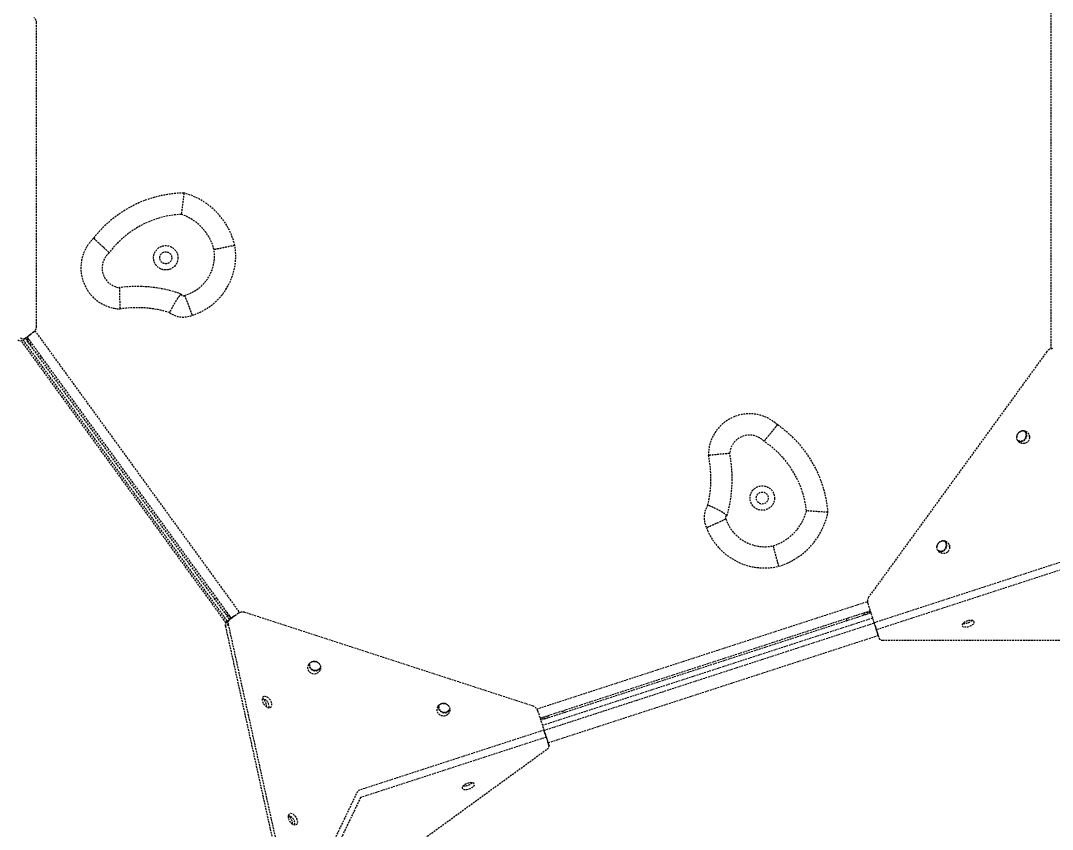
# Model space of a CAD drawing. Header units: millimetres. Extents: x -6061 to 5100, y -3651 to 3328.
# Drawn here: x -1726 to -997, y -201 to 370 of the extents above; entities that cross this region are included whole.
import ezdxf

# ---------------------------------------------------------------- set-up
doc = ezdxf.new("R2010")
doc.units = ezdxf.units.MM
doc.linetypes.add('HIDDEN', pattern=[1.905, 1.27, -0.635])
for name, color, linetype in [('DIKOM_ОБЪЕКТ', 7, 'Continuous'), ('DIKOM_РАЗМЕР_ЗОНА', 7, 'Continuous'), ('DIKOM_РАЗМЕР_ОБЪЕКТА', 7, 'Continuous')]:
    doc.layers.add(name, color=color, linetype=linetype)
doc.styles.add('style1', font='arialbd.ttf', dxfattribs={"width": 0.8})
doc.dimstyles.new('1-50', dxfattribs={"dimtxt": 300, "dimasz": 200, "dimexe": 100, "dimexo": 0, "dimgap": 100, "dimtad": 1, "dimtxsty": 'style1', "dimcen": 200, "dimclrd": 7, "dimclre": 7, "dimclrt": 7, "dimadec": 1, "dimazin": 2, "dimtfac": 1, "dimtmove": 0, "dimatfit": 2, "dimfxl": 0, "dimlwd": 25, "dimlwe": 18, "dimarcsym": 0})

# ---------------------------------------------------------------- blocks, each defined once
blk = doc.blocks.new('*D0')
at = {"layer": 'Defpoints', "color": 0, "transparency": 16777216}
for p in [(3244.44, 1090.08), (-2954.24, -571.35), (3244.44, -1487.03)]:
    blk.add_point(p, dxfattribs=at)
at = {"layer": 'DIKOM_РАЗМЕР_ОБЪЕКТА', "color": 7, "lineweight": 18, "transparency": 16777216}
for p, q in [((3244.44, 1090.08), (3244.44, -1587.03)), ((-2954.24, -571.35), (-2954.24, -1587.03))]:
    blk.add_line(p, q, dxfattribs=at)
at = {"layer": 'DIKOM_РАЗМЕР_ОБЪЕКТА', "color": 7, "lineweight": 25, "transparency": 16777216}
blk.add_line((-2754.24, -1487.03), (3044.44, -1487.03), dxfattribs=at)
at = {"layer": 'DIKOM_РАЗМЕР_ОБЪЕКТА', "color": 7, "transparency": 16777216}
for points in [[(-2754.24, -1453.69), (-2754.24, -1520.36), (-2954.24, -1487.03)], [(3044.44, -1453.69), (3044.44, -1520.36), (3244.44, -1487.03)]]:
    blk.add_solid(points, dxfattribs=at)
at = {"layer": 'DIKOM_РАЗМЕР_ОБЪЕКТА', "color": 7, "transparency": 16777216, "insert": (279.31, -1118.98), "char_height": 300, "attachment_point": 5, "style": 'style1'}
blk.add_mtext('{\\fArial|b0|i0|c204|p34;\\H1.75x;6200}', dxfattribs=at)
blk = doc.blocks.new('*D1')
at = {"layer": 'Defpoints', "color": 0, "transparency": 16777216}
for p in [(2324.34, 3327.92), (-5419.16, -2822.08), (-1808.64, -2822.08)]:
    blk.add_point(p, dxfattribs=at)
at = {"layer": 'DIKOM_РАЗМЕР_ЗОНА', "color": 7, "lineweight": 18, "transparency": 16777216}
for p, q in [((2324.34, 3327.92), (-5519.16, 3327.92)), ((-1808.64, -2822.08), (-5519.16, -2822.08))]:
    blk.add_line(p, q, dxfattribs=at)
at = {"layer": 'DIKOM_РАЗМЕР_ЗОНА', "color": 7, "lineweight": 25, "transparency": 16777216}
blk.add_line((-5419.16, 3127.92), (-5419.16, -2622.08), dxfattribs=at)
at = {"layer": 'DIKOM_РАЗМЕР_ЗОНА', "color": 7, "transparency": 16777216}
for points in [[(-5452.49, 3127.92), (-5385.83, 3127.92), (-5419.16, 3327.92)], [(-5452.49, -2622.08), (-5385.83, -2622.08), (-5419.16, -2822.08)]]:
    blk.add_solid(points, dxfattribs=at)
at = {"layer": 'DIKOM_РАЗМЕР_ЗОНА', "color": 7, "transparency": 16777216, "insert": (-5787.21, -178.18), "char_height": 300, "attachment_point": 5, "rotation": 90, "style": 'style1'}
blk.add_mtext('{\\fArial|b0|i0|c204|p34;\\H1.75x;6150}', dxfattribs=at)
blk = doc.blocks.new('*D2')
at = {"layer": 'Defpoints', "color": 0, "transparency": 16777216}
for p in [(5097.78, 1174.32), (-4808.91, -571.39), (5097.78, -3550.63)]:
    blk.add_point(p, dxfattribs=at)
at = {"layer": 'DIKOM_РАЗМЕР_ЗОНА', "color": 7, "lineweight": 18, "transparency": 16777216}
for p, q in [((5097.78, 1174.32), (5097.78, -3650.63)), ((-4808.91, -571.39), (-4808.91, -3650.63))]:
    blk.add_line(p, q, dxfattribs=at)
at = {"layer": 'DIKOM_РАЗМЕР_ЗОНА', "color": 7, "lineweight": 25, "transparency": 16777216}
blk.add_line((-4608.91, -3550.63), (4897.78, -3550.63), dxfattribs=at)
at = {"layer": 'DIKOM_РАЗМЕР_ЗОНА', "color": 7, "transparency": 16777216}
for points in [[(-4608.91, -3517.3), (-4608.91, -3583.96), (-4808.91, -3550.63)], [(4897.78, -3517.3), (4897.78, -3583.96), (5097.78, -3550.63)]]:
    blk.add_solid(points, dxfattribs=at)
at = {"layer": 'DIKOM_РАЗМЕР_ЗОНА', "color": 7, "transparency": 16777216, "insert": (864.15, -3182.58), "char_height": 300, "attachment_point": 5, "style": 'style1'}
blk.add_mtext('{\\fArial|b0|i0|c204|p34;\\H1.75x;9900}', dxfattribs=at)
blk = doc.blocks.new('*D3')
at = {"layer": 'Defpoints', "color": 0, "transparency": 16777216}
for p in [(-3174.2, 1527.92), (2804.07, 1527.92), (-2373.39, -1022.08)]:
    blk.add_point(p, dxfattribs=at)
at = {"layer": 'DIKOM_РАЗМЕР_ОБЪЕКТА', "color": 7, "lineweight": 18, "transparency": 16777216}
for p, q in [((2804.07, 1527.92), (-3274.2, 1527.92)), ((-2373.39, -1022.08), (-3274.2, -1022.08))]:
    blk.add_line(p, q, dxfattribs=at)
at = {"layer": 'DIKOM_РАЗМЕР_ОБЪЕКТА', "color": 7, "lineweight": 25, "transparency": 16777216}
blk.add_line((-3174.2, -822.08), (-3174.2, 1327.92), dxfattribs=at)
at = {"layer": 'DIKOM_РАЗМЕР_ОБЪЕКТА', "color": 7, "transparency": 16777216}
for points in [[(-3207.54, 1327.92), (-3140.87, 1327.92), (-3174.2, 1527.92)], [(-3207.54, -822.08), (-3140.87, -822.08), (-3174.2, -1022.08)]]:
    blk.add_solid(points, dxfattribs=at)
at = {"layer": 'DIKOM_РАЗМЕР_ОБЪЕКТА', "color": 7, "transparency": 16777216, "insert": (-3542.25, 166.98), "char_height": 300, "attachment_point": 5, "rotation": 90, "style": 'style1'}
blk.add_mtext('{\\fArial|b0|i0|c204|p34;\\H1.75x;2550}', dxfattribs=at)

msp = doc.modelspace()

# ---------------------------------------------------------------- linework, layer by layer
at = {"layer": 'DIKOM_ОБЪЕКТ', "color": 7, "linetype": 'HIDDEN', "lineweight": 15}
for p, q in [((-997.786, 138.489), (-997.786, 384.454)), ((-1714.77, 154.28), (-1714.769, 368.48)), ((-1722.825, 145.879), (-1724.766, 144.468)), ((-1722.825, 145.879), (-1718.314, 149.157)), ((-1578.38, -52.564), (-1722.65, 146.006)), ((-1578.38, -52.564), (-1722.65, 146.006)), ((-1577.165, -51.689), (-1721.438, 146.886)), ((-1721.137, 143.924), (-1721.137, 146.471)), ((-1716.831, 150.234), (-1720.593, 147.501)), ((-1716.831, 150.234), (-1718.773, 148.823)), ((-1716.831, 150.234), (-1716.831, 150.234)), ((-1715.877, 151.141), (-1571.297, -47.856)), ((-1715.725, 151.341), (-1715.724, 151.341)), ((-1580.937, -54.852), (-1725.517, 144.145)), ((-1580.05, -53.692), (-1724.279, 144.822)), ((-1720.398, 142.907), (-1720.398, 145.454)), ((-1718.901, 140.847), (-1718.901, 143.394)), ((-1711.901, 133.759), (-1711.901, 131.212)), ((-1000.877, 136.52), (-1126.78, -36.772)), ((-1020.885, 73.529), (-1021.55, 73.813)), ((-1077.31, -4.137), (-1077.977, -3.853)), ((-1123.059, -54.895), (-983.676, -9.609)), ((-982.018, -14.713), (-1121.401, -59.999)), ((-1589.266, -37.581), (-1586.843, -38.368)), ((-1361.284, -115.842), (-1127.729, -39.956)), ((-1127.735, -39.711), (-1127.735, -39.712)), ((-1127.491, -41.256), (-1123.059, -54.895)), ((-1127.491, -41.256), (-1127.491, -41.257)), ((-1127.491, -41.257), (-1123.059, -54.895)), ((-1579.843, -48.003), (-1582.266, -47.216)), ((-1578.346, -50.063), (-1580.769, -49.276)), ((-1577.607, -51.08), (-1580.03, -50.293)), ((-1578.671, -53.097), (-1574.09, -49.351)), ((-1577.551, -52.005), (-1575.979, -50.719)), ((-1571.982, -48.244), (-1576.255, -51.129)), ((-1363.922, -113.825), (-1567.639, -47.632)), ((-1125.733, -46.667), (-1358.954, -122.445)), ((-1125.27, -48.091), (-1358.491, -123.869)), ((-1129.843, -48.003), (-1131.34, -50.063)), ((-1127.421, -47.216), (-1128.918, -49.276)), ((-1126.225, -46.827), (-1127.722, -48.888)), ((-1579.341, -56.128), (-1581.283, -57.539)), ((-1581.283, -57.539), (-1540.53, -242.132)), ((-1580.612, -54.508), (-1578.671, -53.097)), ((-1580.612, -54.508), (-1579.246, -53.391)), ((-1576.346, -51.191), (-1580.14, -53.753)), ((-1579.341, -56.128), (-1538.588, -240.721)), ((-1124.074, -51.771), (-1357.295, -127.549)), ((-1356.19, -130.952), (-1122.969, -55.174)), ((-1142.667, -53.743), (-1141.17, -51.683)), ((-1123.059, -54.895), (-1123.059, -54.895)), ((-1122.23, -57.447), (-1121.401, -59.999)), ((-1122.23, -57.447), (-1120.249, -63.547)), ((-1120.067, -64.106), (-1353.287, -139.883)), ((-1121.401, -59.999), (-1119.42, -66.099)), ((-1120.249, -63.547), (-1119.42, -66.099)), ((-1116.901, -67.182), (-934.164, -67.187)), ((-1521.891, -84.41), (-1521.822, -83.658)), ((-1430.59, -114.073), (-1430.52, -113.324)), ((-1361.422, -115.641), (-1361.422, -115.641)), ((-1360.712, -117.035), (-1356.281, -130.673)), ((-1360.712, -117.035), (-1360.712, -117.035)), ((-1360.712, -117.035), (-1356.281, -130.673)), ((-1356.039, -123.072), (-1358.461, -122.285)), ((-1354.843, -122.684), (-1357.266, -121.897)), ((-1352.421, -121.897), (-1354.843, -121.11)), ((-1352.446, -121.889), (-1352.452, -121.907)), ((-1343.517, -117.43), (-1341.095, -118.217)), ((-1487.482, -173.305), (-1356.281, -130.673)), ((-1356.281, -130.673), (-1356.281, -130.673)), ((-1354.622, -135.777), (-1485.84, -178.414)), ((-1354.622, -135.777), (-1355.451, -133.225)), ((-1355.451, -133.225), (-1353.469, -139.325)), ((-1354.622, -135.777), (-1352.64, -141.877)), ((-1501.875, -251.648), (-1354.041, -144.234)), ((-1352.64, -141.877), (-1353.469, -139.325)), ((-1526.129, -254.069), (-1487.491, -173.292)), ((-1485.837, -178.406), (-1524.471, -259.174))]:
    msp.add_line(p, q, dxfattribs=at)
at = {"layer": 'DIKOM_ОБЪЕКТ', "color": 7, "linetype": 'HIDDEN', "lineweight": 15, "flags": 128}
for points in [[(-1123.059, -54.895), (-1122.804, -55.682), (-1122.553, -56.454), (-1122.312, -57.197), (-1122.085, -57.895), (-1121.876, -58.536), (-1121.691, -59.108), (-1121.531, -59.598), (-1121.401, -59.999)], [(-1123.059, -54.895), (-1122.931, -55.289), (-1122.806, -55.675), (-1122.685, -56.046), (-1122.572, -56.395), (-1122.468, -56.716), (-1122.375, -57.002), (-1122.295, -57.247), (-1122.23, -57.447)], [(-1053.097, -53.467), (-1053.98, -53.277), (-1055.068, -53.275), (-1056.275, -53.464), (-1057.501, -53.827), (-1058.649, -54.335), (-1059.623, -54.947), (-1060.347, -55.614), (-1060.761, -56.28), (-1060.832, -56.893), (-1060.554, -57.403), (-1059.948, -57.768), (-1059.066, -57.959), (-1057.977, -57.96), (-1056.771, -57.771), (-1055.545, -57.408), (-1054.397, -56.9), (-1053.422, -56.288), (-1052.699, -55.622), (-1052.285, -54.955), (-1052.214, -54.342), (-1052.493, -53.833), (-1053.097, -53.467)], [(-1054.22, -53.712), (-1054.15, -53.487), (-1054.122, -53.265)], [(-1522.262, -84.213), (-1521.748, -83.58), (-1520.733, -82.8)], [(-1551.45, -114.727), (-1550.511, -114.941), (-1549.686, -114.834), (-1549.042, -114.414), (-1548.63, -113.715), (-1548.485, -112.794), (-1548.618, -111.726), (-1549.017, -110.597), (-1549.652, -109.498), (-1550.47, -108.52), (-1551.405, -107.74), (-1552.381, -107.222), (-1553.32, -107.008), (-1554.145, -107.115), (-1554.789, -107.535), (-1555.201, -108.234), (-1555.346, -109.155), (-1555.213, -110.223), (-1554.814, -111.352), (-1554.179, -112.45), (-1553.361, -113.429), (-1552.426, -114.209), (-1551.45, -114.727)], [(-1555.294, -108.417), (-1555.262, -108.418), (-1554.323, -108.632)], [(-1430.96, -113.879), (-1430.447, -113.247), (-1429.431, -112.466)], [(-1354.622, -135.777), (-1354.752, -135.377), (-1354.912, -134.886), (-1355.097, -134.314), (-1355.306, -133.673), (-1355.533, -132.975), (-1355.774, -132.233), (-1356.025, -131.46), (-1356.281, -130.673)], [(-1355.451, -133.225), (-1355.516, -133.025), (-1355.596, -132.78), (-1355.689, -132.494), (-1355.793, -132.173), (-1355.906, -131.824), (-1356.027, -131.453), (-1356.152, -131.067), (-1356.281, -130.673)], [(-1411.137, -168.764), (-1412.226, -169.32), (-1413.109, -169.96), (-1413.715, -170.633), (-1413.994, -171.284), (-1413.923, -171.861), (-1413.51, -172.318), (-1412.787, -172.616), (-1411.812, -172.732), (-1410.665, -172.656), (-1409.439, -172.395), (-1408.232, -171.97), (-1407.144, -171.414), (-1406.261, -170.774), (-1405.655, -170.101), (-1405.376, -169.45), (-1405.446, -168.872), (-1405.86, -168.416), (-1406.583, -168.118), (-1407.557, -168.002), (-1408.704, -168.078), (-1409.931, -168.339), (-1411.137, -168.764)], [(-1413.01, -169.874), (-1412.754, -170.121), (-1412.668, -170.179)], [(-1533.185, -197.458), (-1532.246, -197.672), (-1531.422, -197.564), (-1530.777, -197.144), (-1530.366, -196.445), (-1530.22, -195.525), (-1530.353, -194.456), (-1530.753, -193.327), (-1531.388, -192.229), (-1532.205, -191.25), (-1533.14, -190.47), (-1534.117, -189.952), (-1535.056, -189.738), (-1535.881, -189.845), (-1536.525, -190.266), (-1536.936, -190.964), (-1537.081, -191.885), (-1536.949, -192.953), (-1536.549, -194.082), (-1535.915, -195.181), (-1535.097, -196.16), (-1534.162, -196.94), (-1533.185, -197.458)]]:
    msp.add_lwpolyline(points, dxfattribs=at)
at = {"layer": 'DIKOM_ОБЪЕКТ', "color": 7, "linetype": 'HIDDEN', "lineweight": 15}
for centre, radius in [((-1623.454, 202.746), 8.627), ((-1623.454, 202.746), 4.225), ((-1017.633, 76.028), 4.5), ((-1201.974, 33.088), 8.627), ((-1201.974, 33.088), 4.225), ((-1074.06, -1.638), 4.5), ((-1518.527, -86.722), 4.5), ((-1427.225, -116.388), 4.5)]:
    msp.add_circle(centre, radius, dxfattribs=at)
for centre, radius, start, end in [((-1719.769, 368.48), 5, 359.997355, 52.031724), ((-1609.163, 165.808), 82.689, 90.985267, 142.155894), ((-1623.795, 199.697), 50.545, 13.463736, 74.850077), ((-1609.163, 165.808), 67.689, 92.859816, 143.219931), ((-1623.795, 199.697), 35.545, 14.269474, 71.541082), ((-1654.423, 195.568), 29.006, 133.697164, 267.371554), ((-1617.914, 204.061), 43.904, 287.309936, 9.709478), ((-1654.423, 195.568), 14.006, 129.746993, 262.634485), ((-1617.914, 204.061), 28.904, 285.290738, 8.750768), ((-1643.857, 88.705), 93.79, 70.47451, 97.573566), ((-1611.138, 177.273), 1.382, 187.13125, 307.72333), ((-1643.857, 88.705), 78.79, 72.989073, 98.683972), ((-1611.138, 177.273), 16.382, 233.830535, 292.565541), ((-1719.77, 154.28), 5, 306.000692, 359.997355), ((-1724.226, 148.454), 2.932, 232.778923, 298.549668), ((-1719.77, 154.279), 5, 306.000692, 324.001119), ((-1726.167, 147.043), 2.932, 232.774943, 298.553266), ((-996.832, 133.581), 5, 91.968276, 144.000264), ((-1211.015, 63.565), 29.006, 47.170983, 180.845374), ((-1237.978, 16.586), 82.689, 4.459087, 55.629714), ((-1017.633, 76.028), 4.5, 69.894551, 179.998881), ((-1019.608, 77.452), 4.5, 249.898121, 38.511758), ((-1019.608, 77.452), 4.125, 251.965252, 46.503561), ((-1211.015, 63.565), 14.006, 43.220812, 176.108304), ((-1237.978, 16.586), 67.689, 6.333635, 56.69375), ((-1017.633, 76.028), 4.5, 359.998881, 47.353742), ((-1317.041, 46.543), 78.79, 346.462893, 12.157792), ((-1317.041, 46.543), 93.79, 343.948329, 11.047386), ((-1226.653, 19.251), 16.382, 147.304355, 206.03936), ((-1205.038, 33.244), 35.545, 287.743294, 345.014901), ((-1205.038, 33.244), 50.545, 286.937555, 348.323897), ((-1226.653, 19.251), 1.382, 100.60507, 221.197149), ((-1200.326, 27.639), 28.904, 198.764557, 282.224587), ((-1200.326, 27.639), 43.904, 200.783755, 283.183298), ((-1074.06, -1.638), 4.5, 69.897447, 179.998881), ((-1076.035, -0.214), 4.5, 249.901015, 38.508798), ((-1076.035, -0.214), 4.125, 252, 46.498732), ((-1074.06, -1.638), 4.5, 359.998881, 47.353742), ((-1122.735, -39.711), 5, 144.000264, 197.999308), ((-1122.735, -39.712), 5, 179.998881, 197.999308), ((-1569.184, -52.387), 5, 71.999736, 124.031724), ((-1578.442, -56.578), 2.999, 136.361035, 198.69423), ((-1576.501, -55.167), 2.999, 136.360698, 198.703161), ((-1059.271, -47.16), 8.263, 264.050925, 311.949458), ((-1117.349, -64.756), 2.467, 212.96387, 280.480812), ((-1517.766, -84.41), 4.5, 177.488172, 326.101876), ((-1517.766, -84.41), 4.125, 180, 334.09434), ((-1518.526, -86.722), 4.5, 36.001119, 119.357038), ((-1558.558, -113.982), 6.297, 356.997207, 58.78693), ((-1556.515, -114.258), 6.038, 353.504088, 68.707371), ((-1426.465, -114.076), 4.5, 177.491153, 326.099048), ((-1426.465, -114.076), 4.125, 179.965252, 334.089493), ((-1427.225, -116.388), 4.5, 36.001119, 119.357038), ((-1365.467, -118.58), 5, 18.000692, 71.999736), ((-1365.467, -118.58), 5, 18.000692, 36.001119), ((-1355.104, -142.007), 2.467, 295.517727, 3.036815), ((-1412.451, -161.852), 8.317, 264.217664, 311.782719), ((-1540.299, -196.716), 6.299, 357.054377, 58.750499), ((-1538.191, -197.004), 5.976, 353.587035, 78.424361)]:
    msp.add_arc(centre, radius, start, end, dxfattribs=at)
for points, knots in [([(-1610.585, 248.485), (-1610.59, 248.444), (-1610.601, 248.361), (-1610.681, 247.714), (-1610.809, 246.692), (-1610.983, 245.302), (-1611.201, 243.578), (-1611.458, 241.572), (-1611.749, 239.331), (-1612.105, 236.62), (-1612.379, 234.599), (-1612.539, 233.426), (-1612.54, 233.413)], [0, 0, 0, 0, 0.1058298, 0.2116566, 0.31746471, 0.42327541, 0.52946898, 0.63567048, 0.74287923, 0.85009466, 0.99828552, 1, 1, 1, 1]), ([(-1674.461, 216.539), (-1674.432, 216.512), (-1674.371, 216.458), (-1673.887, 216.02), (-1673.121, 215.328), (-1672.081, 214.385), (-1670.787, 213.208), (-1669.297, 211.846), (-1667.628, 210.312), (-1665.663, 208.49), (-1664.209, 207.128), (-1663.39, 206.348), (-1663.378, 206.337)], [0, 0, 0, 0, 0.10538485, 0.21383287, 0.31921682, 0.42765177, 0.53313665, 0.64166712, 0.74742612, 0.85622363, 0.99785103, 1, 1, 1, 1]), ([(-1574.639, 211.465), (-1574.68, 211.457), (-1574.763, 211.44), (-1575.405, 211.308), (-1576.42, 211.1), (-1577.802, 210.817), (-1579.517, 210.466), (-1581.504, 210.059), (-1583.72, 209.606), (-1586.315, 209.076), (-1588.234, 208.685), (-1589.321, 208.463), (-1589.347, 208.458)], [0, 0, 0, 0, 0.1073092, 0.2146132, 0.3219221, 0.4292236, 0.5365502, 0.643879, 0.7512609, 0.8586392, 0.9966509, 1, 1, 1, 1]), ([(-1656.218, 181.677), (-1656.218, 181.661), (-1656.213, 180.519), (-1656.195, 178.537), (-1656.133, 175.845), (-1656.063, 173.596), (-1655.986, 171.558), (-1655.912, 169.824), (-1655.845, 168.406), (-1655.794, 167.38), (-1655.759, 166.717), (-1655.755, 166.634), (-1655.753, 166.592)], [0, 0, 0, 0, 0.0020438, 0.1451469, 0.2509366, 0.3597593, 0.465084, 0.5734335, 0.6785534, 0.7867067, 0.8918252, 1, 1, 1, 1]), ([(-1612.509, 177.102), (-1612.516, 177.096), (-1613.024, 176.689), (-1613.912, 175.701), (-1615.171, 174.007), (-1616.393, 172.119), (-1617.536, 170.195), (-1618.526, 168.425), (-1619.34, 166.906), (-1619.991, 165.657), (-1620.454, 164.749), (-1620.751, 164.16), (-1620.788, 164.086), (-1620.806, 164.048)], [0, 0, 0, 0, 0.0010826, 0.0812591, 0.1643763, 0.2682237, 0.3751111, 0.4780733, 0.583955, 0.6864861, 0.7919582, 0.894491, 1, 1, 1, 1]), ([(-1610.292, 176.18), (-1610.286, 176.168), (-1609.785, 175.16), (-1609.041, 173.326), (-1608.064, 170.835), (-1607.267, 168.72), (-1606.56, 166.819), (-1605.956, 165.178), (-1605.472, 163.853), (-1605.118, 162.88), (-1604.894, 162.264), (-1604.865, 162.185), (-1604.851, 162.145)], [0, 0, 0, 0, 0.0016814, 0.143237, 0.2503988, 0.3575609, 0.4646501, 0.571736, 0.6788032, 0.7858679, 0.8929338, 1, 1, 1, 1]), ([(-1191.297, 84.838), (-1191.322, 84.806), (-1191.372, 84.743), (-1191.78, 84.233), (-1192.425, 83.426), (-1193.303, 82.331), (-1194.399, 80.968), (-1195.668, 79.398), (-1197.099, 77.639), (-1198.797, 75.568), (-1200.07, 74.035), (-1200.798, 73.17), (-1200.809, 73.157)], [0, 0, 0, 0, 0.1053849, 0.2138325, 0.3192158, 0.4276528, 0.5331396, 0.6416681, 0.7474233, 0.8562238, 0.997848, 1, 1, 1, 1]), ([(-1224.989, 64.516), (-1225.005, 64.515), (-1226.145, 64.443), (-1228.122, 64.301), (-1230.806, 64.077), (-1233.046, 63.871), (-1235.076, 63.671), (-1236.802, 63.492), (-1238.213, 63.339), (-1239.234, 63.226), (-1239.894, 63.151), (-1239.976, 63.142), (-1240.018, 63.137)], [0, 0, 0, 0, 0.002044, 0.1451467, 0.2509388, 0.3597576, 0.4650814, 0.5734364, 0.6785521, 0.7867057, 0.8918255, 1, 1, 1, 1]), ([(-1226.908, 20.61), (-1226.914, 20.616), (-1227.354, 21.095), (-1228.389, 21.926), (-1230.158, 23.078), (-1232.116, 24.185), (-1234.107, 25.209), (-1235.934, 26.09), (-1237.498, 26.811), (-1238.785, 27.385), (-1239.719, 27.792), (-1240.326, 28.052), (-1240.402, 28.084), (-1240.44, 28.101)], [0, 0, 0, 0, 0.0010837, 0.0812556, 0.164377, 0.2682242, 0.375113, 0.4780702, 0.5839531, 0.6864874, 0.7919575, 0.8944904, 1, 1, 1, 1]), ([(-1155.539, 23.014), (-1155.581, 23.017), (-1155.664, 23.022), (-1156.315, 23.063), (-1157.342, 23.129), (-1158.74, 23.219), (-1160.475, 23.332), (-1162.493, 23.467), (-1164.747, 23.621), (-1167.474, 23.813), (-1169.508, 23.962), (-1170.688, 24.052), (-1170.702, 24.053)], [0, 0, 0, 0, 0.1058292, 0.2116554, 0.3174658, 0.4232723, 0.5294673, 0.635673, 0.7428783, 0.8500973, 0.9982844, 1, 1, 1, 1]), ([(-1227.694, 18.341), (-1227.705, 18.334), (-1228.68, 17.772), (-1230.467, 16.919), (-1232.894, 15.793), (-1234.957, 14.87), (-1236.811, 14.048), (-1238.413, 13.346), (-1239.706, 12.783), (-1240.656, 12.37), (-1241.257, 12.11), (-1241.334, 12.076), (-1241.373, 12.059)], [0, 0, 0, 0, 0.0016801, 0.1432432, 0.2504003, 0.3575627, 0.4646534, 0.5717379, 0.6788041, 0.7858678, 0.8929343, 1, 1, 1, 1]), ([(-1190.313, -15.109), (-1190.324, -15.068), (-1190.345, -14.987), (-1190.516, -14.354), (-1190.785, -13.353), (-1191.152, -11.99), (-1191.606, -10.301), (-1192.132, -8.341), (-1192.719, -6.157), (-1193.405, -3.599), (-1193.911, -1.707), (-1194.199, -0.636), (-1194.205, -0.61)], [0, 0, 0, 0, 0.1073086, 0.214613, 0.3219179, 0.4292243, 0.5365494, 0.643874, 0.7512573, 0.8586377, 0.996644, 1, 1, 1, 1])]:
    msp.add_open_spline(points, degree=3, knots=knots, dxfattribs=at)

# ---------------------------------------------------------------- dimensions: what is measured, and where the dimension line sits
at = {"layer": 'DIKOM_РАЗМЕР_ЗОНА'}
dim = msp.add_linear_dim(base=(-5419.159, -2822.077), p1=(2324.34, 3327.923), p2=(-1808.638, -2822.077), angle=90, text='{\\fArial|b0|i0|c204|p34;\\H1.75x;<>}', dimstyle='1-50', dxfattribs=at)
dim.commit()
dim.dimension.update_dxf_attribs({"geometry": '*D1', "text_midpoint": (-5419.159, -178.183), "dimtype": 160})
dim = msp.add_linear_dim(base=(5097.777, -3550.63), p1=(-4808.913, -571.389), p2=(5097.777, 1174.316), text='{\\fArial|b0|i0|c204|p34;\\H1.75x;9900}', dimstyle='1-50', dxfattribs=at)
dim.commit()
dim.dimension.update_dxf_attribs({"geometry": '*D2', "text_midpoint": (864.153, -3550.63), "dimtype": 160})
at = {"layer": 'DIKOM_РАЗМЕР_ОБЪЕКТА'}
dim = msp.add_linear_dim(base=(-3174.204, 1527.923), p1=(-2373.391, -1022.077), p2=(2804.073, 1527.923), angle=90, text='{\\fArial|b0|i0|c204|p34;\\H1.75x;<>}', dimstyle='1-50', dxfattribs=at)
dim.commit()
dim.dimension.update_dxf_attribs({"geometry": '*D3', "text_midpoint": (-3174.204, 166.976), "dimtype": 160})
dim = msp.add_linear_dim(base=(3244.443, -1487.027), p1=(-2954.235, -571.349), p2=(3244.443, 1090.082), text='{\\fArial|b0|i0|c204|p34;\\H1.75x;6200}', dimstyle='1-50', dxfattribs=at)
dim.commit()
dim.dimension.update_dxf_attribs({"geometry": '*D0', "text_midpoint": (279.308, -1487.027), "dimtype": 160})

doc.saveas('drawing.dxf')
